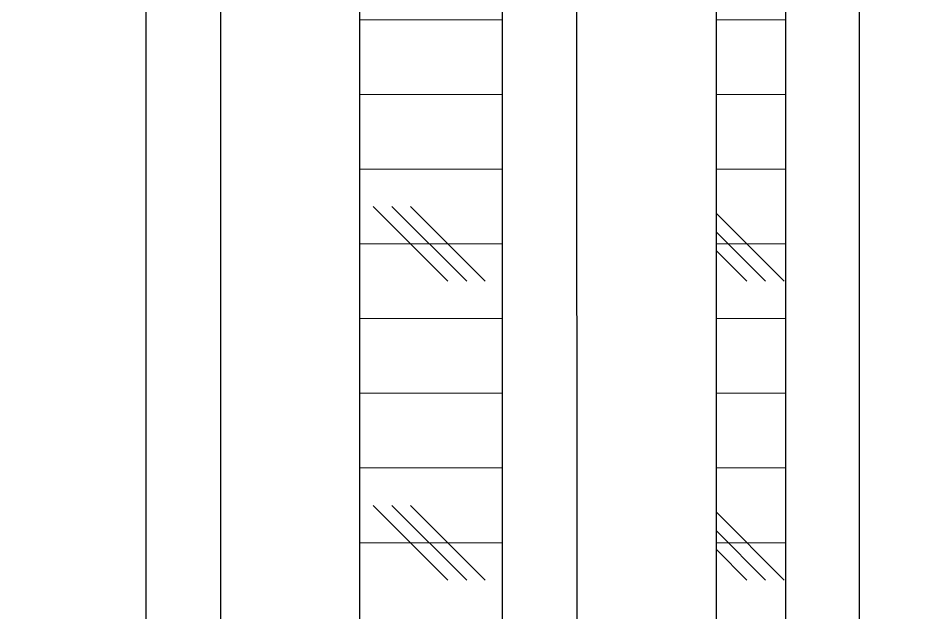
# Model space of a CAD drawing. Header units: inches. Extents: x -20.7 to 76.3, y -55.2 to 19.1.
# Drawn here: x 45.626 to 47.157, y -38.606 to -37.61 of the extents above; entities that cross this region are included whole.
import ezdxf

# ---------------------------------------------------------------- set-up
doc = ezdxf.new("R2010")
doc.units = ezdxf.units.IN
doc.header["$MEASUREMENT"] = 0
for name, color, linetype, lineweight in [('.ATI-HATCH', 7, 'Continuous', 0), ('G-ANNO-TTLB', 7, 'Continuous', 0), ('TYVEK', 7, 'Continuous', 0)]:
    doc.layers.add(name, color=color, linetype=linetype, lineweight=lineweight)

# ---------------------------------------------------------------- blocks, each defined once
blk = doc.blocks.new('Block_678')
at = {"layer": '.ATI-HATCH'}
for points, knots in [([(46.794, -36.6377), (46.794, -36.6377), (46.9102, -36.6137), (46.9102, -36.6137), (46.9102, -36.6137), (46.9102, -39.1863), (46.9102, -39.1863), (46.9102, -39.1863), (46.7944, -39.1199), (46.7944, -39.1199), (46.7944, -39.1199), (46.7944, -37.1309), (46.7944, -37.1309), (46.7944, -37.1309), (46.794, -36.6377), (46.794, -36.6377)], [0, 0, 0, 0, 1, 1, 1, 2, 2, 2, 3, 3, 3, 4, 4, 4, 5, 5, 5, 5]), ([(46.1977, -36.9521), (46.1977, -36.9521), (46.2449, -36.9824), (46.2449, -36.9824), (46.2449, -36.9824), (46.2703, -36.9532), (46.2703, -36.9532), (46.2703, -36.9532), (46.1977, -36.8888), (46.1977, -36.8888), (46.1977, -36.8888), (46.1977, -36.7887), (46.1977, -36.7887), (46.1977, -36.7887), (46.1977, -36.761), (46.1977, -36.761), (46.1977, -36.761), (46.436, -36.7117), (46.436, -36.7117), (46.436, -36.7117), (46.436, -38.9143), (46.436, -38.9143), (46.436, -38.9143), (46.1977, -38.7777), (46.1977, -38.7777), (46.1977, -38.7777), (46.1977, -36.9521), (46.1977, -36.9521)], [0, 0, 0, 0, 1, 1, 1, 2, 2, 2, 3, 3, 3, 4, 4, 4, 5, 5, 5, 6, 6, 6, 7, 7, 7, 8, 8, 8, 9, 9, 9, 9])]:
    blk.add_open_spline(points, degree=3, knots=knots, dxfattribs=at)
at = {"layer": '.ATI-HATCH', "color": 8, "lineweight": 0, "true_color": 0x808080}
for points in [[(46.1977, -37.613), (46.1977, -37.613), (46.436, -37.613), (46.436, -37.613)], [(46.7944, -37.613), (46.7944, -37.613), (46.9102, -37.613), (46.9102, -37.613)], [(46.1977, -37.7381), (46.1977, -37.7381), (46.436, -37.7381), (46.436, -37.7381)], [(46.7944, -37.7381), (46.7944, -37.7381), (46.9102, -37.7381), (46.9102, -37.7381)], [(46.1977, -37.8631), (46.1977, -37.8631), (46.436, -37.8631), (46.436, -37.8631)], [(46.7944, -37.8631), (46.7944, -37.8631), (46.9102, -37.8631), (46.9102, -37.8631)], [(46.3451, -38.0507), (46.3451, -38.0507), (46.2201, -37.9256), (46.2201, -37.9256)], [(46.3764, -38.0507), (46.3764, -38.0507), (46.2513, -37.9256), (46.2513, -37.9256)], [(46.4076, -38.0507), (46.4076, -38.0507), (46.2826, -37.9256), (46.2826, -37.9256)], [(46.9078, -38.0507), (46.9078, -38.0507), (46.7944, -37.9372), (46.7944, -37.9372)], [(46.8765, -38.0507), (46.8765, -38.0507), (46.7944, -37.9685), (46.7944, -37.9685)], [(46.1977, -37.9881), (46.1977, -37.9881), (46.436, -37.9881), (46.436, -37.9881)], [(46.7944, -37.9881), (46.7944, -37.9881), (46.9102, -37.9881), (46.9102, -37.9881)], [(46.8453, -38.0507), (46.8453, -38.0507), (46.7944, -37.9998), (46.7944, -37.9998)], [(46.1977, -38.1132), (46.1977, -38.1132), (46.436, -38.1132), (46.436, -38.1132)], [(46.7944, -38.1132), (46.7944, -38.1132), (46.9102, -38.1132), (46.9102, -38.1132)], [(46.1977, -38.2382), (46.1977, -38.2382), (46.436, -38.2382), (46.436, -38.2382)], [(46.7944, -38.2382), (46.7944, -38.2382), (46.9102, -38.2382), (46.9102, -38.2382)], [(46.1977, -38.3632), (46.1977, -38.3632), (46.436, -38.3632), (46.436, -38.3632)], [(46.7944, -38.3632), (46.7944, -38.3632), (46.9102, -38.3632), (46.9102, -38.3632)], [(46.3451, -38.5508), (46.3451, -38.5508), (46.2201, -38.4258), (46.2201, -38.4258)], [(46.3764, -38.5508), (46.3764, -38.5508), (46.2513, -38.4258), (46.2513, -38.4258)], [(46.4076, -38.5508), (46.4076, -38.5508), (46.2826, -38.4258), (46.2826, -38.4258)], [(46.9078, -38.5508), (46.9078, -38.5508), (46.7944, -38.4374), (46.7944, -38.4374)], [(46.8765, -38.5508), (46.8765, -38.5508), (46.7944, -38.4686), (46.7944, -38.4686)], [(46.1977, -38.4883), (46.1977, -38.4883), (46.436, -38.4883), (46.436, -38.4883)], [(46.7944, -38.4883), (46.7944, -38.4883), (46.9102, -38.4883), (46.9102, -38.4883)], [(46.8453, -38.5508), (46.8453, -38.5508), (46.7944, -38.4999), (46.7944, -38.4999)]]:
    blk.add_open_spline(points, degree=3, dxfattribs=at)

msp = doc.modelspace()

# ---------------------------------------------------------------- hatches: boundary and pattern name
at = {"layer": 'G-ANNO-TTLB', "true_color": 0xff00ff, "transparency": 33554687}
h = msp.add_hatch(color=6, dxfattribs=at)
edge = h.paths.add_edge_path()
edge.add_spline(control_points=[(71.8573, -54.9456), (71.8573, -54.9456), (31.1572, -54.9456), (31.1572, -54.9456), (31.1572, -54.9456), (31.1572, -20.8103), (31.1572, -20.8103), (31.1572, -20.8103), (71.8573, -20.8103), (71.8573, -20.8103), (71.8573, -20.8103), (71.8573, -54.9456), (71.8573, -54.9456)], knot_values=[0, 0, 0, 0, 1, 1, 1, 2, 2, 2, 3, 3, 3, 4, 4, 4, 4], degree=3, periodic=0)
edge = h.paths.add_edge_path()
edge.add_spline(control_points=[(31.2823, -20.9353), (31.2823, -20.9353), (31.2823, -54.8205), (31.2823, -54.8205), (31.2823, -54.8205), (71.7322, -54.8205), (71.7322, -54.8205), (71.7322, -54.8205), (71.7322, -20.9353), (71.7322, -20.9353), (71.7322, -20.9353), (31.2823, -20.9353), (31.2823, -20.9353)], knot_values=[0, 0, 0, 0, 1, 1, 1, 2, 2, 2, 3, 3, 3, 4, 4, 4, 4], degree=3, periodic=0)
edge.add_line((31.2823, -20.9353), (31.2823, -20.9353))

# ---------------------------------------------------------------- linework, layer by layer
at = {"layer": 'G-ANNO-TTLB'}
for points in [[(71.8573, -54.9456), (71.8573, -54.9456), (31.1572, -54.9456), (31.1572, -54.9456), (31.1572, -54.9456), (31.1572, -20.8103), (31.1572, -20.8103), (31.1572, -20.8103), (71.8573, -20.8103), (71.8573, -20.8103), (71.8573, -20.8103), (71.8573, -54.9456), (71.8573, -54.9456)], [(31.2823, -20.9353), (31.2823, -20.9353), (31.2823, -54.8205), (31.2823, -54.8205), (31.2823, -54.8205), (71.7322, -54.8205), (71.7322, -54.8205), (71.7322, -54.8205), (71.7322, -20.9353), (71.7322, -20.9353), (71.7322, -20.9353), (31.2823, -20.9353), (31.2823, -20.9353)]]:
    msp.add_open_spline(points, degree=3, knots=[0, 0, 0, 0, 1, 1, 1, 2, 2, 2, 3, 3, 3, 4, 4, 4, 4], dxfattribs=at)
at = {"layer": 'TYVEK', "color": 33, "lineweight": 25, "true_color": 0xcc9966}
for p, q in [((46.9102, -36.6137), (46.9102, -39.4552)), ((46.5599, -36.6861), (46.561, -39.2549)), ((45.8394, -36.704), (45.8394, -38.841)), ((45.8394, -36.704), (45.8394, -38.841)), ((46.436, -36.7117), (46.436, -39.1832)), ((45.9644, -36.8957), (45.9644, -38.9127)), ((46.1977, -38.7777), (46.1977, -36.9521)), ((46.7944, -39.1199), (46.7944, -37.1309)), ((47.0336, -37.5318), (47.0336, -39.5254))]:
    msp.add_line(p, q, dxfattribs=at)

# ---------------------------------------------------------------- block references
at = {"layer": '.ATI-HATCH'}
msp.add_blockref('Block_678', (0, 0), dxfattribs=at)

doc.saveas('drawing.dxf')
